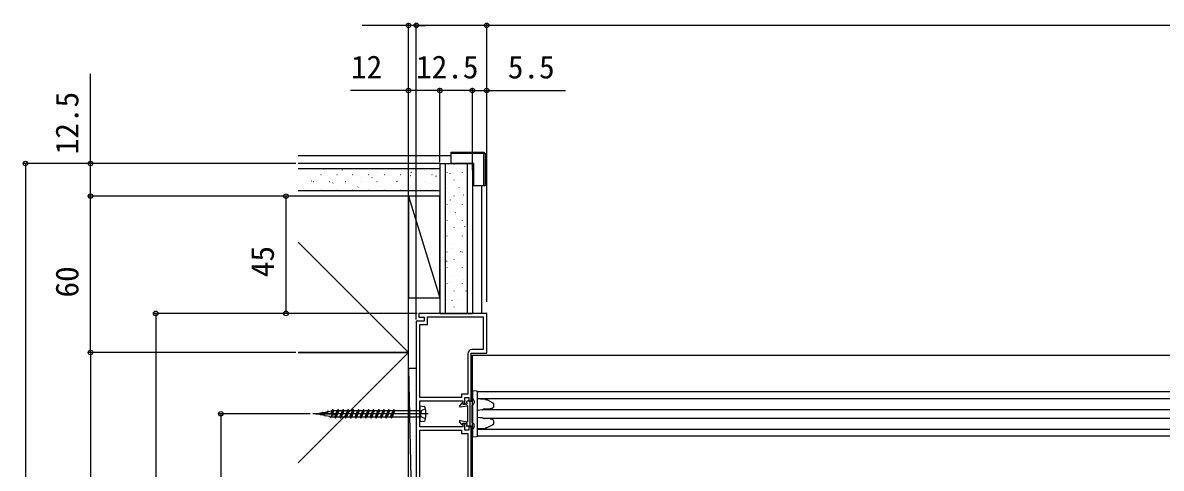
# Model space of a CAD drawing. Units: millimetres, scale not verified. Extents: x -700 to 700, y -1078 to 1074.
# Drawn here: x -196.8 to 240, y 43.1 to 214 of the extents above; entities that cross this region are included whole.
import ezdxf
from ezdxf.enums import TextEntityAlignment as Align

# ---------------------------------------------------------------- set-up
doc = ezdxf.new("R2010")
doc.units = ezdxf.units.MM
doc.header["$LTSCALE"] = 6
for name, color, linetype in [('0-3_YKK_11', 7, 'Continuous'), ('0-4_YKK_12', 2, 'Continuous'), ('0-5_YKK_13', 4, 'Continuous'), ('0-7_YKK_D', 6, 'Continuous'), ('0-9_YSS_K', 3, 'Continuous')]:
    doc.layers.add(name, color=color, linetype=linetype)
doc.styles.add('ＭＳ ゴシック', font='')
doc.styles.get('ＭＳ ゴシック').set_extended_font_data('MS Gothic')

msp = doc.modelspace()

# ---------------------------------------------------------------- linework, layer by layer
at = {"layer": '0-3_YKK_11'}
for points in [[(-27.179, 67.725), (-27.179, 70.225), (-25.579, 70.225), (-25.579, 68.975), (-24.779, 68.975), (-24.779, 87.275), (-18.779, 87.275), (-18.779, 102.475), (-44.779, 102.475), (-44.779, 100.975), (-42.779, 100.975), (-42.779, 99.475), (-45.779, 99.475)], [(-44.479, 70.275), (-44.479, 98.175), (-41.479, 98.175), (-41.479, 101.175), (-20.079, 101.175), (-20.079, 88.575), (-24.479, 88.575)], [(-45.779, 99.475), (-45.779, -74.525), (-20.279, -74.525), (-20.279, -81.025), (-21.279, -82.025), (-21.279, -94.525), (-20.279, -94.525)], [(-25.979, 87.075), (-25.979, 71.525), (-28.479, 71.525), (-28.479, 70.275), (-44.479, 70.275)], [(-24.779, 30.975), (-24.779, 58.975), (-25.579, 58.975), (-25.579, 57.725), (-27.179, 57.725), (-27.179, 60.225), (-27.979, 60.225), (-27.979, 58.975), (-44.379, 58.975), (-44.379, 63.517), (-44.499, 63.7), (-44.499, 64.25), (-44.379, 64.433), (-44.379, 68.975), (-27.979, 68.975), (-27.979, 67.725), (-27.179, 67.725)]]:
    msp.add_lwpolyline(points, dxfattribs=at)
msp.add_lwpolyline([(-44.479, 32.275), (-44.479, 57.675), (-28.479, 57.675), (-28.479, 56.425), (-26.079, 56.425), (-26.079, 33.525), (-28.479, 33.525), (-28.479, 32.275)], close=True, dxfattribs=at)
msp.add_arc((-24.479, 87.075), 1.5, 90.00001, 179.99999, dxfattribs=at)
at = {"layer": '0-4_YKK_12'}
for p, q in [((-24.279, 86.475), (588.221, 86.475)), ((-24.279, -72.525), (-24.279, 86.475)), ((-22.298, 72.475), (342.721, 72.475)), ((-22.279, 69.875), (342.063, 69.875)), ((-20.066, 65.675), (340.221, 65.675)), ((-20.065, 62.275), (340.221, 62.275)), ((-22.279, 58.075), (342.063, 58.075)), ((-22.298, 55.475), (342.721, 55.475))]:
    msp.add_line(p, q, dxfattribs=at)
at = {"layer": '0-5_YKK_13'}
for p, q in [((-32.379, 162.975), (-91.099, 162.975)), ((-32.379, 163.875), (-32.379, 164.375)), ((-19.879, 163.875), (-32.379, 163.875)), ((-19.379, 163.875), (-19.879, 164.375)), ((-19.879, 151.375), (-19.879, 163.875)), ((-19.379, 163.875), (-19.879, 163.875)), ((-19.879, 151.375), (-23.779, 151.375)), ((-20.779, 151.375), (-20.779, 102.475)), ((-24.365, 70.075), (-24.579, 70.075)), ((-23.611, 68.938), (-24.096, 69.909)), ((-22.279, 71.672), (-22.279, 72.371)), ((-22.279, 56.278), (-22.279, 71.672)), ((-77.779, 65.625), (-78.305, 63.975)), ((-75.829, 65.625), (-76.804, 62.325)), ((-73.879, 65.625), (-74.854, 62.325)), ((-71.929, 65.625), (-72.904, 62.325)), ((-69.979, 65.625), (-70.954, 62.325)), ((-68.029, 65.625), (-69.004, 62.325)), ((-66.079, 65.625), (-67.054, 62.325)), ((-64.129, 65.625), (-65.104, 62.325)), ((-62.179, 65.625), (-63.154, 62.325)), ((-60.229, 65.625), (-61.204, 62.325)), ((-58.279, 65.625), (-59.254, 62.325)), ((-56.329, 65.625), (-57.304, 62.325)), ((-54.379, 65.625), (-55.354, 62.325)), ((-44.379, 66.975), (-44.379, 60.975)), ((-44.379, 66.975), (-42.819, 66.811)), ((-28.329, 68.058), (-29.203, 67.074)), ((-28.923, 66.58), (-26.335, 67.07)), ((-27.979, 67.925), (-27.979, 67.525)), ((-27.979, 67.525), (-27.083, 67.749)), ((-26.579, 68.394), (-26.579, 68.475)), ((-24.779, 68.775), (-26.279, 68.775)), ((-25.979, 61.175), (-25.979, 66.775)), ((-25.179, 59.175), (-25.179, 68.775)), ((-24.584, 69.02), (-24.774, 69.829)), ((-24.379, 60.641), (-24.379, 67.309)), ((-24.279, 67.629), (-24.279, 60.321)), ((-24.238, 67.563), (-23.72, 67.887)), ((-23.579, 68.804), (-23.579, 68.141)), ((-21.149, 69.606), (-22.279, 69.675)), ((-19.322, 69.494), (-21.149, 69.606)), ((-19.652, 65.821), (-17.427, 65.86)), ((-18.534, 69.287), (-16.699, 68.351)), ((-16.117, 67.514), (-16.117, 66.877)), ((-41.237, 63.975), (-85.537, 63.975)), ((-84.379, 63.975), (-81.887, 64.414)), ((-82.714, 63.648), (-84.379, 63.975)), ((-82.714, 63.648), (-82.654, 63.544)), ((-82.585, 63.622), (-82.654, 63.544)), ((-80.832, 63.278), (-82.585, 63.622)), ((-82.374, 63.975), (-82.035, 64.246)), ((-81.679, 64.65), (-82.274, 63.975)), ((-81.575, 64.469), (-82.193, 63.975)), ((-81.575, 64.469), (-81.679, 64.65)), ((-81.575, 64.469), (-79.949, 64.756)), ((-78.95, 62.908), (-80.602, 63.233)), ((-80.468, 63.975), (-79.949, 64.756)), ((-79.729, 65.137), (-80.274, 63.975)), ((-79.55, 64.827), (-80.115, 63.975)), ((-79.55, 64.827), (-78.424, 65.145)), ((-78.424, 62.805), (-78.598, 62.839)), ((-78.597, 63.975), (-78.056, 65.145)), ((-78.481, 63.05), (-78.537, 62.945)), ((-78.056, 65.145), (-78.424, 65.145)), ((-78.424, 62.805), (-77.081, 62.805)), ((-77.502, 65.145), (-77.99, 63.975)), ((-76.106, 65.145), (-77.502, 65.145)), ((-77.081, 62.805), (-76.106, 65.145)), ((-75.552, 65.145), (-76.527, 62.805)), ((-76.527, 62.805), (-75.131, 62.805)), ((-74.156, 65.145), (-75.552, 65.145)), ((-75.131, 62.805), (-74.156, 65.145)), ((-73.602, 65.145), (-74.577, 62.805)), ((-74.577, 62.805), (-73.181, 62.805)), ((-72.206, 65.145), (-73.602, 65.145)), ((-73.181, 62.805), (-72.206, 65.145)), ((-71.652, 65.145), (-72.627, 62.805)), ((-72.627, 62.805), (-71.231, 62.805)), ((-70.256, 65.145), (-71.652, 65.145)), ((-71.231, 62.805), (-70.256, 65.145)), ((-69.702, 65.145), (-70.677, 62.805)), ((-70.677, 62.805), (-69.281, 62.805)), ((-68.306, 65.145), (-69.702, 65.145)), ((-69.281, 62.805), (-68.306, 65.145)), ((-67.752, 65.145), (-68.727, 62.805)), ((-68.727, 62.805), (-67.331, 62.805)), ((-66.356, 65.145), (-67.752, 65.145)), ((-67.331, 62.805), (-66.356, 65.145)), ((-65.802, 65.145), (-66.777, 62.805)), ((-66.777, 62.805), (-65.381, 62.805)), ((-64.406, 65.145), (-65.802, 65.145)), ((-65.381, 62.805), (-64.406, 65.145)), ((-63.852, 65.145), (-64.827, 62.805)), ((-64.827, 62.805), (-63.431, 62.805)), ((-62.456, 65.145), (-63.852, 65.145)), ((-63.431, 62.805), (-62.456, 65.145)), ((-61.902, 65.145), (-62.877, 62.805)), ((-62.877, 62.805), (-61.481, 62.805)), ((-60.506, 65.145), (-61.902, 65.145)), ((-61.481, 62.805), (-60.506, 65.145)), ((-59.952, 65.145), (-60.927, 62.805)), ((-60.927, 62.805), (-59.531, 62.805)), ((-58.556, 65.145), (-59.952, 65.145)), ((-59.531, 62.805), (-58.556, 65.145)), ((-58.002, 65.145), (-58.977, 62.805)), ((-58.977, 62.805), (-57.581, 62.805)), ((-56.606, 65.145), (-58.002, 65.145)), ((-57.581, 62.805), (-56.606, 65.145)), ((-56.052, 65.145), (-57.027, 62.805)), ((-57.027, 62.805), (-55.631, 62.805)), ((-54.656, 65.145), (-56.052, 65.145)), ((-55.631, 62.805), (-54.656, 65.145)), ((-54.102, 65.145), (-55.077, 62.805)), ((-55.077, 62.805), (-44.879, 62.805)), ((-44.879, 65.145), (-54.102, 65.145)), ((-28.923, 61.37), (-26.335, 60.88)), ((-17.427, 62.09), (-19.65, 62.129)), ((-44.379, 60.975), (-42.819, 61.139)), ((-28.329, 59.892), (-29.203, 60.875)), ((-27.979, 60.425), (-27.083, 60.201)), ((-27.979, 60.025), (-27.979, 60.425)), ((-26.579, 59.555), (-26.579, 59.475)), ((-24.779, 59.175), (-26.279, 59.175)), ((-24.584, 58.929), (-24.774, 58.12)), ((-24.365, 57.875), (-24.579, 57.875)), ((-24.279, 58.655), (-24.279, 56.173)), ((-24.238, 60.387), (-23.72, 60.063)), ((-23.611, 59.011), (-24.096, 58.041)), ((-23.579, 59.146), (-23.579, 59.809)), ((-22.279, 58.275), (-21.149, 58.344)), ((-21.149, 58.344), (-19.322, 58.456)), ((-16.699, 59.599), (-18.534, 58.664)), ((-16.117, 61.073), (-16.117, 60.436)), ((-24.279, 56.173), (-24.279, 55.175)), ((-24.279, 55.175), (-22.561, 55.28)), ((-22.279, 55.58), (-22.279, 56.278))]:
    msp.add_line(p, q, dxfattribs=at)
for points in [[(-32.379, 164.375), (-19.879, 164.375), (-19.879, 163.875)], [(-23.779, 151.375), (-23.779, 159.975), (-32.379, 159.975), (-32.379, 163.875)], [(-19.379, 163.875), (-19.379, 151.375), (-19.879, 151.375)], [(-22.561, 72.67), (-24.279, 72.775), (-24.279, 71.777), (-24.279, 69.295)], [(-77.502, 65.145), (-77.779, 65.625), (-78.056, 65.145)], [(-75.552, 65.145), (-75.829, 65.625), (-76.106, 65.145)], [(-73.602, 65.145), (-73.879, 65.625), (-74.156, 65.145)], [(-71.652, 65.145), (-71.929, 65.625), (-72.206, 65.145)], [(-69.702, 65.145), (-69.979, 65.625), (-70.256, 65.145)], [(-67.752, 65.145), (-68.029, 65.625), (-68.306, 65.145)], [(-65.802, 65.145), (-66.079, 65.625), (-66.356, 65.145)], [(-63.852, 65.145), (-64.129, 65.625), (-64.406, 65.145)], [(-61.902, 65.145), (-62.179, 65.625), (-62.456, 65.145)], [(-59.952, 65.145), (-60.229, 65.625), (-60.506, 65.145)], [(-58.002, 65.145), (-58.279, 65.625), (-58.556, 65.145)], [(-56.052, 65.145), (-56.329, 65.625), (-56.606, 65.145)], [(-54.102, 65.145), (-54.379, 65.625), (-54.656, 65.145)], [(-42.271, 65.925), (-43.889, 65.118), (-44.174, 63.973)], [(-19.642, 65.824), (-19.842, 65.761), (-20.04, 65.686), (-20.234, 65.599), (-20.424, 65.501)], [(-19.322, 69.494), (-19.161, 69.478), (-19, 69.45), (-18.842, 69.409), (-18.686, 69.355), (-18.534, 69.287)], [(-16.117, 66.877), (-16.129, 66.737), (-16.166, 66.602), (-16.224, 66.475), (-16.3, 66.361), (-16.389, 66.26), (-16.488, 66.172), (-16.594, 66.097), (-16.706, 66.033), (-16.821, 65.981), (-16.939, 65.938), (-17.06, 65.905), (-17.182, 65.881), (-17.304, 65.866), (-17.427, 65.86)], [(-16.699, 68.351), (-16.6, 68.295), (-16.506, 68.231), (-16.417, 68.156), (-16.335, 68.072), (-16.262, 67.976), (-16.201, 67.872), (-16.155, 67.758), (-16.126, 67.638), (-16.117, 67.514)], [(-84.379, 63.975), (-76.879, 63.975), (-78.481, 63.05)], [(-80.832, 63.278), (-80.704, 63.056), (-80.602, 63.233)], [(-79.55, 64.827), (-79.729, 65.137), (-79.949, 64.756)], [(-78.95, 62.908), (-78.754, 62.569), (-78.537, 62.945)], [(-77.081, 62.805), (-76.804, 62.325), (-76.527, 62.805)], [(-75.131, 62.805), (-74.854, 62.325), (-74.577, 62.805)], [(-73.181, 62.805), (-72.904, 62.325), (-72.627, 62.805)], [(-71.231, 62.805), (-70.954, 62.325), (-70.677, 62.805)], [(-69.281, 62.805), (-69.004, 62.325), (-68.727, 62.805)], [(-67.331, 62.805), (-67.054, 62.325), (-66.777, 62.805)], [(-65.381, 62.805), (-65.104, 62.325), (-64.827, 62.805)], [(-63.431, 62.805), (-63.154, 62.325), (-62.877, 62.805)], [(-61.481, 62.805), (-61.204, 62.325), (-60.927, 62.805)], [(-59.531, 62.805), (-59.254, 62.325), (-58.977, 62.805)], [(-57.581, 62.805), (-57.304, 62.325), (-57.027, 62.805)], [(-55.631, 62.805), (-55.354, 62.325), (-55.077, 62.805)], [(-42.272, 62.022), (-43.889, 62.828), (-44.174, 63.973)], [(-22.279, 62.691), (-21.409, 62.586), (-20.538, 62.488)], [(-20.538, 65.463), (-21.409, 65.365), (-22.278, 65.259)], [(-20.424, 62.45), (-20.234, 62.351), (-20.04, 62.265), (-19.842, 62.19), (-19.642, 62.126)], [(-17.427, 62.09), (-17.295, 62.083), (-17.163, 62.066), (-17.032, 62.038), (-16.903, 62), (-16.776, 61.951), (-16.653, 61.889), (-16.536, 61.814), (-16.426, 61.725), (-16.326, 61.621), (-16.24, 61.502), (-16.174, 61.369), (-16.131, 61.224), (-16.117, 61.073)], [(-18.534, 58.664), (-18.686, 58.595), (-18.842, 58.541), (-19, 58.5), (-19.161, 58.472), (-19.322, 58.456)], [(-16.117, 60.436), (-16.126, 60.313), (-16.155, 60.192), (-16.201, 60.079), (-16.262, 59.974), (-16.335, 59.879), (-16.417, 59.794), (-16.506, 59.719), (-16.6, 59.655), (-16.699, 59.599)]]:
    msp.add_lwpolyline(points, dxfattribs=at)
for centre, radius, start, end in [((-24.579, 69.875), 0.2, 90, 193.18403), ((-24.365, 69.775), 0.3, 26.56505, 90), ((-22.579, 72.371), 0.3, 0, 86.5), ((-44.879, 65.645), 0.5, 270, 0), ((-42.871, 66.314), 0.5, 14.25208, 84), ((-52.079, 63.975), 10, 345.74792, 14.25208), ((-28.979, 66.875), 0.3, 138.35142, 280.70954), ((-28.179, 67.925), 0.2, 360, 138.35142), ((-27.011, 67.458), 0.3, 44.03624, 104.03624), ((-26.579, 67.875), 0.3, 224.03624, 60), ((-26.279, 68.475), 0.3, 90, 180), ((-26.279, 68.394), 0.3, 180, 240), ((-26.279, 66.775), 0.3, 360, 100.70954), ((-24.779, 68.975), 0.2, 270, 13.18403), ((-24.079, 67.309), 0.3, 122.00538, 180), ((-23.879, 68.141), 0.3, 302.00538, 360), ((-23.879, 68.804), 0.3, 360, 26.56505), ((-44.879, 62.305), 0.5, 0, 90), ((-42.871, 61.636), 0.5, 276, 345.74792), ((-28.979, 61.075), 0.3, 79.29046, 221.64858), ((-26.279, 61.175), 0.3, 259.29046, 0), ((-20.571, 65.762), 0.3, 276.36916, 299.27728), ((-20.571, 62.188), 0.3, 60.72272, 83.63084), ((-28.179, 60.025), 0.2, 221.64858, 0), ((-27.011, 60.492), 0.3, 255.96376, 315.96376), ((-26.579, 60.075), 0.3, 300, 135.96376), ((-26.279, 59.555), 0.3, 120, 180), ((-26.279, 59.475), 0.3, 180, 270), ((-24.779, 58.975), 0.2, 346.81597, 90), ((-24.579, 58.075), 0.2, 166.81597, 270), ((-24.079, 60.641), 0.3, 180, 237.99462), ((-24.365, 58.175), 0.3, 270, 333.43495), ((-23.879, 59.809), 0.3, 0, 57.99462), ((-23.879, 59.146), 0.3, 333.43495, 0), ((-22.579, 55.58), 0.3, 273.5, 0)]:
    msp.add_arc(centre, radius, start, end, dxfattribs=at)
at = {"layer": '0-7_YKK_D'}
for p, q in [((-48.779, 212.975), (-66.534, 212.975)), ((-48.779, 109.475), (-48.779, 213.975)), ((-45.779, 212.975), (-48.779, 212.975)), ((-45.779, 100.175), (-45.779, 213.975)), ((-45.779, 100.175), (-45.779, 213.975)), ((-18.779, 212.975), (-45.779, 212.975)), ((-45.779, 212.975), (-42.379, 212.975)), ((-18.779, 108.975), (-18.779, 213.975)), ((-18.779, 109.475), (-18.779, 213.975)), ((461.221, 212.975), (-18.779, 212.975)), ((-48.779, 148.475), (-48.779, 188.975)), ((-36.779, 160.475), (-36.779, 188.975)), ((-36.779, 160.975), (-36.779, 188.975)), ((-24.279, 187.975), (-36.779, 187.975)), ((-24.279, 160.975), (-24.279, 188.975)), ((-24.279, 157.475), (-24.279, 188.975)), ((-18.779, 106.975), (-18.779, 188.975)), ((-92.058, 159.975), (-196.779, 159.975)), ((-195.779, 159.975), (-195.779, -90.025)), ((-92.058, 159.975), (-171.779, 159.975)), ((-92.058, 147.475), (-171.779, 147.475)), ((-92.058, 147.475), (-171.779, 147.475)), ((-170.779, 87.475), (-170.779, 147.475)), ((-49.779, 147.475), (-96.779, 147.475)), ((-95.779, 102.475), (-95.779, 147.475)), ((-45.479, 102.475), (-146.779, 102.475)), ((-145.779, 102.475), (-145.779, -94.525)), ((-45.479, 102.475), (-96.779, 102.475)), ((-92.058, 87.475), (-171.779, 87.475)), ((-92.058, 87.475), (-171.779, 87.475)), ((-170.779, 87.475), (-170.779, -17.525)), ((-86.537, 63.975), (-121.779, 63.975)), ((-120.779, 63.975), (-120.779, -50.025))]:
    msp.add_line(p, q, dxfattribs=at)
for points in [[(-170.779, 147.475), (-170.779, 159.975), (-170.779, 194.375)], [(-36.779, 187.975), (-48.779, 187.975), (-71.006, 187.975)], [(-24.279, 187.975), (-18.779, 187.975), (11.448, 187.975)]]:
    msp.add_lwpolyline(points, dxfattribs=at)
for centre, radius in [((-48.779, 212.975), 0.85), ((-45.779, 212.975), 0.875), ((-45.779, 212.975), 0.85), ((-18.779, 212.975), 0.875), ((-18.779, 212.975), 0.875), ((-48.779, 187.975), 0.875), ((-36.779, 187.975), 0.875), ((-36.779, 187.975), 0.875), ((-24.279, 187.975), 0.875), ((-24.279, 187.975), 0.875), ((-18.779, 187.975), 0.875), ((-195.779, 159.975), 0.85), ((-170.779, 159.975), 0.85), ((-170.779, 147.475), 0.875), ((-170.779, 147.475), 0.85), ((-95.779, 147.475), 0.875), ((-145.779, 102.475), 0.875), ((-95.779, 102.475), 0.875), ((-170.779, 87.475), 0.875), ((-170.779, 87.475), 0.875), ((-120.779, 63.975), 0.85)]:
    msp.add_circle(centre, radius, dxfattribs=at)
at = {"layer": '0-9_YSS_K'}
for p, q in [((-36.779, 159.975), (-91.058, 159.975)), ((-36.779, 157.975), (-91.058, 157.975)), ((-81.424, 157.888), (-81.293, 157.975)), ((-74.132, 157.488), (-74.113, 157.495)), ((-42.609, 157.288), (-42.59, 157.294)), ((-36.779, 159.975), (-36.779, 147.475)), ((-36.779, 159.975), (-36.779, 102.475)), ((-36.779, 159.975), (-24.279, 159.975)), ((-34.779, 159.975), (-34.779, 102.475)), ((-31.668, 159.021), (-31.662, 159.002)), ((-31.375, 159.748), (-31.375, 159.648)), ((-26.279, 159.975), (-26.279, 102.475)), ((-24.279, 159.975), (-24.279, 102.475)), ((-88.472, 155.779), (-88.372, 155.779)), ((-85.953, 153.302), (-85.934, 153.309)), ((-85.242, 153.029), (-85.142, 153.029)), ((-82.392, 155.779), (-82.292, 155.779)), ((-79.712, 155.512), (-79.694, 155.519)), ((-79.162, 153.029), (-79.062, 153.029)), ((-76.312, 155.779), (-76.212, 155.779)), ((-73.082, 153.029), (-72.982, 153.029)), ((-70.232, 155.779), (-70.132, 155.779)), ((-67.002, 153.029), (-66.902, 153.029)), ((-66.694, 154.44), (-66.675, 154.447)), ((-64.152, 155.779), (-64.052, 155.779)), ((-62.831, 154.524), (-62.664, 154.634)), ((-61.113, 156.417), (-61.095, 156.423)), ((-60.922, 153.029), (-60.822, 153.029)), ((-58.072, 155.779), (-57.972, 155.779)), ((-54.842, 153.029), (-54.742, 153.029)), ((-53.675, 153.369), (-53.657, 153.375)), ((-53.225, 153.046), (-53.058, 153.156)), ((-51.992, 155.779), (-51.892, 155.779)), ((-48.762, 153.029), (-48.662, 153.029)), ((-48.095, 155.345), (-48.076, 155.351)), ((-47.847, 156.606), (-47.68, 156.716)), ((-45.912, 155.779), (-45.812, 155.779)), ((-42.682, 153.029), (-42.582, 153.029)), ((-39.832, 155.779), (-39.732, 155.779)), ((-38.241, 155.128), (-38.075, 155.238)), ((-34.125, 156.518), (-34.125, 156.418)), ((-32.982, 156.172), (-32.872, 156.005)), ((-31.375, 153.668), (-31.375, 153.568)), ((-29.692, 153.441), (-29.685, 153.422)), ((-28.145, 156.518), (-28.145, 156.418)), ((-36.779, 149.475), (-91.058, 149.475)), ((-88.472, 149.799), (-88.372, 149.799)), ((-82.392, 149.799), (-82.292, 149.799)), ((-78.42, 150.288), (-78.401, 150.295)), ((-77.814, 152.442), (-77.648, 152.552)), ((-76.312, 149.799), (-76.212, 149.799)), ((-72.934, 152.231), (-72.915, 152.237)), ((-70.232, 149.799), (-70.132, 149.799)), ((-68.209, 150.964), (-68.042, 151.074)), ((-64.152, 149.799), (-64.052, 149.799)), ((-59.916, 151.159), (-59.897, 151.166)), ((-58.072, 149.799), (-57.972, 149.799)), ((-51.992, 149.799), (-51.892, 149.799)), ((-46.897, 150.087), (-46.878, 150.094)), ((-45.912, 149.799), (-45.812, 149.799)), ((-40.657, 152.297), (-40.638, 152.304)), ((-39.832, 149.799), (-39.732, 149.799)), ((-34.125, 150.438), (-34.125, 150.338)), ((-29.422, 150.793), (-29.312, 150.626)), ((-28.145, 150.438), (-28.145, 150.338)), ((-36.779, 147.475), (-91.058, 147.475)), ((-48.779, 147.475), (-36.779, 108.475)), ((-34.125, 144.358), (-34.125, 144.258)), ((-32.74, 146.003), (-32.733, 145.984)), ((-31.375, 147.588), (-31.375, 147.488)), ((-28.145, 144.358), (-28.145, 144.258)), ((-27.749, 147.954), (-27.743, 147.936)), ((-31.375, 141.508), (-31.375, 141.408)), ((-30.9, 141.188), (-30.79, 141.021)), ((-30.764, 140.422), (-30.757, 140.403)), ((-34.125, 138.278), (-34.125, 138.178)), ((-31.375, 135.428), (-31.375, 135.328)), ((-28.145, 138.278), (-28.145, 138.178)), ((-27.34, 135.809), (-27.23, 135.642)), ((-34.125, 132.198), (-34.125, 132.098)), ((-33.812, 132.984), (-33.805, 132.965)), ((-28.821, 134.936), (-28.815, 134.917)), ((-28.145, 132.198), (-28.145, 132.098)), ((-31.836, 127.404), (-31.829, 127.385)), ((-31.375, 129.348), (-31.375, 129.248)), ((-26.611, 128.696), (-26.605, 128.677)), ((-34.264, 122.594), (-34.154, 122.427)), ((-34.125, 126.118), (-34.125, 126.018)), ((-31.375, 123.268), (-31.375, 123.168)), ((-28.818, 126.204), (-28.708, 126.037)), ((-28.145, 126.118), (-28.145, 126.018)), ((-34.125, 120.038), (-34.125, 119.938)), ((-29.893, 121.917), (-29.886, 121.899)), ((-28.145, 120.038), (-28.145, 119.938)), ((-34.125, 113.958), (-34.125, 113.858)), ((-32.908, 114.385), (-32.901, 114.366)), ((-31.375, 117.188), (-31.375, 117.088)), ((-28.145, 113.958), (-28.145, 113.858)), ((-27.683, 115.677), (-27.677, 115.658)), ((-31.375, 111.108), (-31.375, 111.008)), ((-26.736, 111.22), (-26.626, 111.053)), ((-34.125, 107.878), (-34.125, 107.778)), ((-32.182, 107.61), (-32.072, 107.443)), ((-31.375, 105.028), (-31.375, 104.928)), ((-30.965, 108.899), (-30.958, 108.88)), ((-28.145, 107.878), (-28.145, 107.778)), ((-36.779, 102.475), (-24.279, 102.475)), ((-28.755, 102.659), (-28.748, 102.64)), ((-91.058, 45.196), (-48.779, 87.475)), ((-48.779, 81.475), (-45.779, -66.525))]:
    msp.add_line(p, q, dxfattribs=at)
for points in [[(-91.058, 87.475), (-48.779, 87.475), (-48.779, 147.475), (-76.058, 147.475)], [(-91.058, 129.754), (-48.779, 87.475), (-91.058, 87.475)], [(-91.058, -17.525), (-48.779, -17.525), (-48.779, 87.475), (-91.058, 87.475)]]:
    msp.add_lwpolyline(points, dxfattribs=at)
for points in [[(-36.779, 147.475), (-48.779, 147.475), (-48.779, 108.475), (-36.779, 108.475)], [(-48.779, -66.525), (-48.779, 81.475), (-45.779, 81.475), (-45.779, -66.525)]]:
    msp.add_lwpolyline(points, close=True, dxfattribs=at)

# ---------------------------------------------------------------- texts
at = {"layer": '0-7_YKK_D', "style": 'ＭＳ ゴシック'}
for s, p in [('12', (-70.847, 189.975)), ('12.5', (-45.87, 189.975)), ('5.5', (-10.665, 189.975))]:
    msp.add_text(s, height=8.798, dxfattribs=at).set_placement(p, align=Align.BOTTOM_LEFT)
for s, p in [('12.5', (-172.779, 163.534)), ('45', (-97.779, 116.384)), ('60', (-172.779, 108.577))]:
    msp.add_text(s, height=8.798, rotation=90, dxfattribs=at).set_placement(p, align=Align.BOTTOM_LEFT)

doc.saveas('drawing.dxf')
